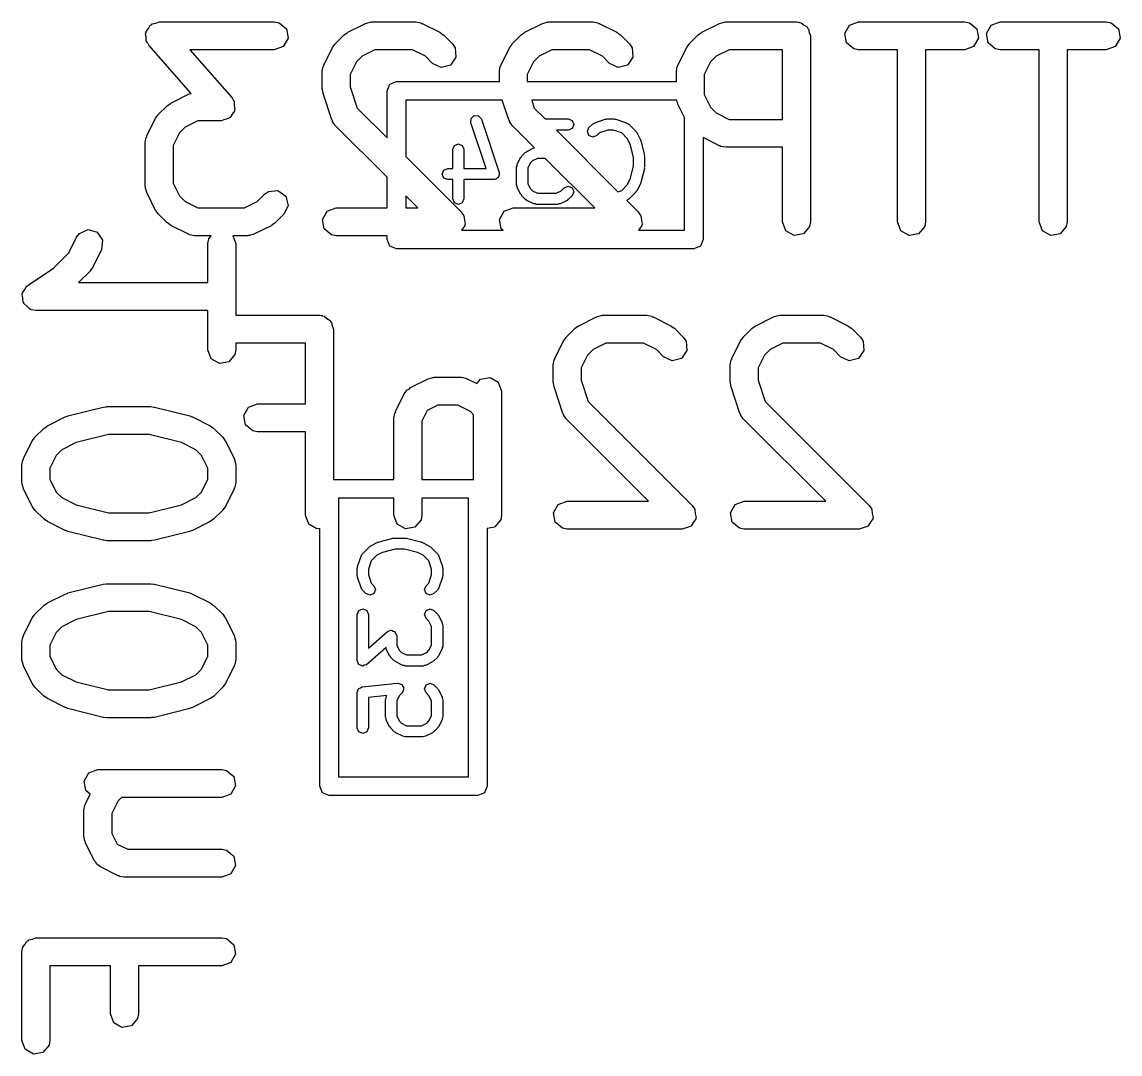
# Model space of a CAD drawing. Extents: x 0.04 to 2.09, y 0.3 to 3.78.
# Drawn here: x 0.0628 to 0.2954, y 1.5009 to 1.7194 of the extents above; entities that cross this region are included whole.
import ezdxf

# ---------------------------------------------------------------- set-up
doc = ezdxf.new("R2010")
doc.units = 0
doc.header["$MEASUREMENT"] = 0
doc.layers.add('BLACK', color=7, linetype='CONTINUOUS')

msp = doc.modelspace()

# ---------------------------------------------------------------- linework, layer by layer
at = {"layer": 'BLACK', "linetype": 'CONTINUOUS'}
for p, q in [((0.090213, 1.71878), (0.090361, 1.71897)), ((0.090361, 1.71897), (0.091142, 1.71912)), ((0.091142, 1.71912), (0.09189, 1.71939)), ((0.09189, 1.71939), (0.116262, 1.71939)), ((0.116262, 1.71939), (0.117272, 1.71922)), ((0.117272, 1.71922), (0.118819, 1.71792)), ((0.131814, 1.71721), (0.135564, 1.71908)), ((0.135564, 1.71908), (0.136547, 1.71938)), ((0.136547, 1.71938), (0.136718, 1.71933)), ((0.136718, 1.71933), (0.136884, 1.71939)), ((0.136884, 1.71939), (0.146258, 1.71939)), ((0.146258, 1.71939), (0.147268, 1.71922)), ((0.147268, 1.71922), (0.147403, 1.7191)), ((0.147403, 1.7191), (0.147579, 1.71908)), ((0.147579, 1.71908), (0.151328, 1.71721)), ((0.169309, 1.71721), (0.173059, 1.71908)), ((0.173059, 1.71908), (0.174042, 1.71938)), ((0.174042, 1.71938), (0.174214, 1.71933)), ((0.174214, 1.71933), (0.174379, 1.71939)), ((0.174379, 1.71939), (0.183753, 1.71939)), ((0.183753, 1.71939), (0.184763, 1.71922)), ((0.184763, 1.71922), (0.184898, 1.7191)), ((0.184898, 1.7191), (0.185074, 1.71908)), ((0.185074, 1.71908), (0.188823, 1.71721)), ((0.206805, 1.71721), (0.210554, 1.71908)), ((0.210554, 1.71908), (0.211537, 1.71938)), ((0.211537, 1.71938), (0.211709, 1.71933)), ((0.211709, 1.71933), (0.211875, 1.71939)), ((0.211875, 1.71939), (0.226873, 1.71939)), ((0.226873, 1.71939), (0.227256, 1.71933)), ((0.227256, 1.71933), (0.227386, 1.71935)), ((0.227386, 1.71935), (0.227499, 1.71928)), ((0.227499, 1.71928), (0.227883, 1.71922)), ((0.227883, 1.71922), (0.22847, 1.71872)), ((0.238098, 1.7187), (0.239996, 1.71939)), ((0.239996, 1.71939), (0.262493, 1.71939)), ((0.262493, 1.71939), (0.263503, 1.71922)), ((0.263503, 1.71922), (0.265051, 1.71792)), ((0.268094, 1.7187), (0.269992, 1.71939)), ((0.269992, 1.71939), (0.29249, 1.71939)), ((0.29249, 1.71939), (0.2935, 1.71922)), ((0.2935, 1.71922), (0.295047, 1.71792)), ((0.088982, 1.71695), (0.0891, 1.71716)), ((0.08912, 1.71617), (0.088982, 1.71695)), ((0.089095, 1.71739), (0.089594, 1.71801)), ((0.0891, 1.71716), (0.089095, 1.71739)), ((0.089594, 1.71801), (0.089992, 1.7187)), ((0.089992, 1.7187), (0.090213, 1.71878)), ((0.118819, 1.71792), (0.11917, 1.71593)), ((0.129172, 1.71478), (0.131047, 1.71665)), ((0.131047, 1.71665), (0.13177, 1.71716)), ((0.13177, 1.71716), (0.131814, 1.71721)), ((0.151328, 1.71721), (0.152037, 1.71668)), ((0.152037, 1.71668), (0.152095, 1.71665)), ((0.152095, 1.71665), (0.15397, 1.71478)), ((0.166667, 1.71478), (0.168542, 1.71665)), ((0.168542, 1.71665), (0.169265, 1.71716)), ((0.169265, 1.71716), (0.169309, 1.71721)), ((0.188823, 1.71721), (0.189532, 1.71668)), ((0.189532, 1.71668), (0.189591, 1.71665)), ((0.189591, 1.71665), (0.191465, 1.71478)), ((0.204163, 1.71478), (0.206037, 1.71665)), ((0.206037, 1.71665), (0.20676, 1.71716)), ((0.20676, 1.71716), (0.206805, 1.71721)), ((0.22847, 1.71872), (0.229135, 1.71834)), ((0.229135, 1.71834), (0.229226, 1.71809)), ((0.229226, 1.71809), (0.22943, 1.71792)), ((0.22943, 1.71792), (0.229563, 1.71716)), ((0.229563, 1.71716), (0.229826, 1.71644)), ((0.237088, 1.71695), (0.238098, 1.7187)), ((0.237439, 1.71497), (0.237088, 1.71695)), ((0.265051, 1.71792), (0.265401, 1.71593)), ((0.267085, 1.71695), (0.268094, 1.7187)), ((0.267435, 1.71497), (0.267085, 1.71695)), ((0.295047, 1.71792), (0.295398, 1.71593)), ((0.089137, 1.71537), (0.08912, 1.71617)), ((0.089311, 1.71509), (0.089137, 1.71537)), ((0.089333, 1.71497), (0.089311, 1.71509)), ((0.089438, 1.71488), (0.089333, 1.71497)), ((0.089668, 1.7145), (0.089438, 1.71488)), ((0.098632, 1.70425), (0.089668, 1.7145)), ((0.11816, 1.71418), (0.116262, 1.71349)), ((0.11917, 1.71593), (0.11816, 1.71418)), ((0.128619, 1.71401), (0.129145, 1.71472)), ((0.129145, 1.71472), (0.129172, 1.71478)), ((0.15397, 1.71478), (0.154558, 1.71394)), ((0.166114, 1.71401), (0.16664, 1.71472)), ((0.16664, 1.71472), (0.166667, 1.71478)), ((0.191465, 1.71478), (0.192054, 1.71394)), ((0.203609, 1.71401), (0.204135, 1.71472)), ((0.204135, 1.71472), (0.204163, 1.71478)), ((0.229826, 1.71644), (0.229826, 1.67707)), ((0.238986, 1.71367), (0.237439, 1.71497)), ((0.264391, 1.71418), (0.262493, 1.71349)), ((0.265401, 1.71593), (0.264391, 1.71418)), ((0.268983, 1.71367), (0.267435, 1.71497)), ((0.294388, 1.71418), (0.29249, 1.71349)), ((0.295398, 1.71593), (0.294388, 1.71418)), ((0.116262, 1.71349), (0.098397, 1.71349)), ((0.098397, 1.71349), (0.107235, 1.70339)), ((0.126744, 1.71026), (0.128619, 1.71401)), ((0.134884, 1.71214), (0.133687, 1.71094)), ((0.137581, 1.71349), (0.134884, 1.71214)), ((0.145561, 1.71349), (0.137581, 1.71349)), ((0.148258, 1.71214), (0.145561, 1.71349)), ((0.149794, 1.7106), (0.148258, 1.71214)), ((0.154734, 1.71193), (0.153576, 1.71027)), ((0.154558, 1.71394), (0.154734, 1.71193)), ((0.164239, 1.71026), (0.166114, 1.71401)), ((0.172379, 1.71214), (0.171182, 1.71094)), ((0.175077, 1.71349), (0.172379, 1.71214)), ((0.183056, 1.71349), (0.175077, 1.71349)), ((0.185754, 1.71214), (0.183056, 1.71349)), ((0.18729, 1.7106), (0.185754, 1.71214)), ((0.19223, 1.71193), (0.191071, 1.71027)), ((0.192054, 1.71394), (0.19223, 1.71193)), ((0.201735, 1.71026), (0.203609, 1.71401)), ((0.209874, 1.71214), (0.208677, 1.71094)), ((0.212572, 1.71349), (0.209874, 1.71214)), ((0.22392, 1.71349), (0.212572, 1.71349)), ((0.22392, 1.69877), (0.22392, 1.71349)), ((0.239996, 1.71349), (0.238986, 1.71367)), ((0.248292, 1.71349), (0.239996, 1.71349)), ((0.248292, 1.67707), (0.248292, 1.71349)), ((0.262493, 1.71349), (0.254198, 1.71349)), ((0.254198, 1.71349), (0.254198, 1.67707)), ((0.269992, 1.71349), (0.268983, 1.71367)), ((0.278288, 1.71349), (0.269992, 1.71349)), ((0.278288, 1.67707), (0.278288, 1.71349)), ((0.29249, 1.71349), (0.284194, 1.71349)), ((0.284194, 1.71349), (0.284194, 1.67707)), ((0.126432, 1.70894), (0.12661, 1.70995)), ((0.12661, 1.70995), (0.126724, 1.71009)), ((0.126724, 1.71009), (0.126744, 1.71026)), ((0.133687, 1.71094), (0.132338, 1.70825)), ((0.151625, 1.70975), (0.149794, 1.7106)), ((0.153576, 1.71027), (0.151625, 1.70975)), ((0.163928, 1.70894), (0.164106, 1.70995)), ((0.164106, 1.70995), (0.164219, 1.71009)), ((0.164219, 1.71009), (0.164239, 1.71026)), ((0.171182, 1.71094), (0.169833, 1.70825)), ((0.18912, 1.70975), (0.18729, 1.7106)), ((0.191071, 1.71027), (0.18912, 1.70975)), ((0.201423, 1.70894), (0.201601, 1.70995)), ((0.201601, 1.70995), (0.201714, 1.71009)), ((0.201714, 1.71009), (0.201735, 1.71026)), ((0.208677, 1.71094), (0.207328, 1.70825)), ((0.126432, 1.70519), (0.126432, 1.70894)), ((0.132338, 1.70825), (0.132338, 1.70567)), ((0.163928, 1.70677), (0.163928, 1.70894)), ((0.169833, 1.70825), (0.169833, 1.70677)), ((0.201423, 1.70677), (0.201423, 1.70894)), ((0.207328, 1.70825), (0.207328, 1.70402)), ((0.126454, 1.70513), (0.126432, 1.70519)), ((0.126584, 1.70426), (0.126454, 1.70513)), ((0.132338, 1.70567), (0.133841, 1.70116)), ((0.140157, 1.7048), (0.140734, 1.7062)), ((0.140734, 1.7062), (0.142126, 1.70677)), ((0.142126, 1.70677), (0.163928, 1.70677)), ((0.169833, 1.70677), (0.201423, 1.70677)), ((0.094319, 1.70221), (0.098068, 1.70408)), ((0.098068, 1.70408), (0.098632, 1.70425)), ((0.107235, 1.70339), (0.107465, 1.70301)), ((0.107465, 1.70301), (0.10757, 1.70292)), ((0.10757, 1.70292), (0.107592, 1.7028)), ((0.107592, 1.7028), (0.107766, 1.70251)), ((0.128459, 1.69864), (0.126584, 1.70426)), ((0.140157, 1.69485), (0.140157, 1.7048)), ((0.144094, 1.70283), (0.144094, 1.69091)), ((0.164554, 1.70283), (0.144094, 1.70283)), ((0.165954, 1.69864), (0.164554, 1.70283)), ((0.170779, 1.70283), (0.171336, 1.70116)), ((0.201486, 1.70283), (0.170779, 1.70283)), ((0.201735, 1.702), (0.201486, 1.70283)), ((0.207328, 1.70402), (0.208677, 1.70132)), ((0.091677, 1.69978), (0.093551, 1.70166)), ((0.093551, 1.70166), (0.094274, 1.70216)), ((0.094274, 1.70216), (0.094319, 1.70221)), ((0.107808, 1.70049), (0.107309, 1.69987)), ((0.107766, 1.70251), (0.107783, 1.70171)), ((0.107783, 1.70171), (0.107921, 1.70093)), ((0.107921, 1.70093), (0.107803, 1.70073)), ((0.107803, 1.70073), (0.107808, 1.70049)), ((0.133841, 1.70116), (0.140157, 1.69485)), ((0.171336, 1.70116), (0.17364, 1.69886)), ((0.20315, 1.69917), (0.201735, 1.702)), ((0.208677, 1.70132), (0.209874, 1.70012)), ((0.089249, 1.69527), (0.091123, 1.69901)), ((0.091123, 1.69901), (0.091649, 1.69972)), ((0.091649, 1.69972), (0.091677, 1.69978)), ((0.100086, 1.69849), (0.097388, 1.69714)), ((0.105013, 1.69849), (0.100086, 1.69849)), ((0.105761, 1.69876), (0.105013, 1.69849)), ((0.106542, 1.69892), (0.105761, 1.69876)), ((0.10669, 1.6991), (0.106542, 1.69892)), ((0.106911, 1.69918), (0.10669, 1.6991)), ((0.107309, 1.69987), (0.106911, 1.69918)), ((0.128568, 1.6985), (0.128459, 1.69864)), ((0.128584, 1.69832), (0.128568, 1.6985)), ((0.129172, 1.69748), (0.128584, 1.69832)), ((0.157878, 1.69806), (0.157942, 1.69896)), ((0.16111, 1.68836), (0.157878, 1.69806)), ((0.157942, 1.69896), (0.158625, 1.69955)), ((0.158625, 1.69955), (0.159527, 1.69949)), ((0.159527, 1.69949), (0.160119, 1.6988)), ((0.160119, 1.6988), (0.163869, 1.68755)), ((0.166064, 1.6985), (0.165954, 1.69864)), ((0.166079, 1.69832), (0.166064, 1.6985)), ((0.166667, 1.69748), (0.166079, 1.69832)), ((0.17364, 1.69886), (0.178496, 1.69886)), ((0.178496, 1.69886), (0.179332, 1.69851)), ((0.179332, 1.69851), (0.179678, 1.69768)), ((0.183915, 1.69787), (0.184122, 1.69805)), ((0.184122, 1.69805), (0.186372, 1.6988)), ((0.186372, 1.6988), (0.186566, 1.69879)), ((0.186566, 1.69879), (0.186745, 1.69886)), ((0.186745, 1.69886), (0.188245, 1.69886)), ((0.188245, 1.69886), (0.188425, 1.69879)), ((0.188425, 1.69879), (0.188619, 1.6988)), ((0.188619, 1.6988), (0.190868, 1.69805)), ((0.190868, 1.69805), (0.191076, 1.69787)), ((0.20315, 1.67528), (0.20315, 1.69917)), ((0.209874, 1.70012), (0.212572, 1.69877)), ((0.212572, 1.69877), (0.22392, 1.69877)), ((0.096191, 1.69594), (0.094842, 1.69325)), ((0.097388, 1.69714), (0.096191, 1.69594)), ((0.140157, 1.6865), (0.129172, 1.69748)), ((0.171399, 1.69275), (0.166667, 1.69748)), ((0.178496, 1.6965), (0.176002, 1.6965)), ((0.176002, 1.6965), (0.189054, 1.68345)), ((0.179332, 1.69684), (0.178496, 1.6965)), ((0.179678, 1.69768), (0.179332, 1.69684)), ((0.182565, 1.69618), (0.182911, 1.69701)), ((0.182911, 1.69534), (0.182565, 1.69618)), ((0.182911, 1.69701), (0.183661, 1.69776)), ((0.183661, 1.69776), (0.183915, 1.69787)), ((0.185134, 1.6959), (0.184581, 1.69534)), ((0.186937, 1.6965), (0.185134, 1.6959)), ((0.188054, 1.6965), (0.186937, 1.6965)), ((0.189857, 1.6959), (0.188054, 1.6965)), ((0.191024, 1.69473), (0.189857, 1.6959)), ((0.191076, 1.69787), (0.19133, 1.69776)), ((0.19133, 1.69776), (0.19283, 1.69626)), ((0.19283, 1.69626), (0.192904, 1.69608)), ((0.192904, 1.69608), (0.193051, 1.69596)), ((0.193051, 1.69596), (0.193801, 1.69446)), ((0.088937, 1.69394), (0.089115, 1.69495)), ((0.088937, 1.68457), (0.088937, 1.69394)), ((0.089115, 1.69495), (0.089229, 1.69509)), ((0.089229, 1.69509), (0.089249, 1.69527)), ((0.094842, 1.69325), (0.094842, 1.68527)), ((0.154068, 1.69243), (0.154414, 1.69326)), ((0.154414, 1.69326), (0.155249, 1.69361)), ((0.155249, 1.69361), (0.156084, 1.69326)), ((0.156084, 1.69326), (0.15643, 1.69243)), ((0.183746, 1.695), (0.182911, 1.69534)), ((0.184581, 1.69534), (0.183746, 1.695)), ((0.19163, 1.69352), (0.191024, 1.69473)), ((0.192313, 1.69078), (0.19163, 1.69352)), ((0.193801, 1.69446), (0.193811, 1.69432)), ((0.193811, 1.69432), (0.19389, 1.69422)), ((0.19389, 1.69422), (0.19464, 1.69122)), ((0.210554, 1.69318), (0.207087, 1.69491)), ((0.207087, 1.69491), (0.207087, 1.67331)), ((0.154068, 1.68836), (0.154068, 1.69243)), ((0.15643, 1.69243), (0.15643, 1.68836)), ((0.168588, 1.69084), (0.168662, 1.69102)), ((0.168662, 1.69102), (0.169412, 1.69177)), ((0.169412, 1.69177), (0.169592, 1.69184)), ((0.169592, 1.69184), (0.169719, 1.69199)), ((0.169719, 1.69199), (0.171219, 1.69274)), ((0.171219, 1.69274), (0.171399, 1.69275)), ((0.19464, 1.69122), (0.194618, 1.69107)), ((0.194618, 1.69107), (0.194676, 1.69093)), ((0.194676, 1.69093), (0.194676, 1.68868)), ((0.21073, 1.69316), (0.210554, 1.69318)), ((0.210865, 1.69304), (0.21073, 1.69316)), ((0.211875, 1.69287), (0.210865, 1.69304)), ((0.22392, 1.69287), (0.211875, 1.69287)), ((0.22392, 1.67707), (0.22392, 1.69287)), ((0.144094, 1.69091), (0.155845, 1.67916)), ((0.167567, 1.68868), (0.167672, 1.68893)), ((0.167567, 1.68493), (0.167567, 1.68868)), ((0.167672, 1.68893), (0.167691, 1.68921)), ((0.167691, 1.68921), (0.168441, 1.69071)), ((0.168441, 1.69071), (0.168588, 1.69084)), ((0.170468, 1.68948), (0.169929, 1.6884)), ((0.170947, 1.68996), (0.170468, 1.68948)), ((0.172026, 1.6905), (0.170947, 1.68996)), ((0.173649, 1.6905), (0.172026, 1.6905)), ((0.184124, 1.68002), (0.173649, 1.6905)), ((0.19163, 1.68609), (0.192313, 1.68883)), ((0.192313, 1.68883), (0.192313, 1.69078)), ((0.194676, 1.68868), (0.194618, 1.68854)), ((0.140157, 1.68002), (0.140157, 1.6865)), ((0.151819, 1.68718), (0.152164, 1.68802)), ((0.152164, 1.68635), (0.151819, 1.68718)), ((0.152164, 1.68802), (0.153, 1.68836)), ((0.153, 1.686), (0.152164, 1.68635)), ((0.153, 1.68836), (0.154068, 1.68836)), ((0.15643, 1.68836), (0.16111, 1.68836)), ((0.163584, 1.68635), (0.16333, 1.68624)), ((0.163658, 1.68652), (0.163584, 1.68635)), ((0.163805, 1.68665), (0.163658, 1.68652)), ((0.163824, 1.68693), (0.163805, 1.68665)), ((0.163929, 1.68718), (0.163824, 1.68693)), ((0.163869, 1.68755), (0.163855, 1.68736)), ((0.163855, 1.68736), (0.163929, 1.68718)), ((0.169929, 1.6884), (0.169929, 1.68521)), ((0.19464, 1.68839), (0.19389, 1.68539)), ((0.194618, 1.68854), (0.19464, 1.68839)), ((0.088997, 1.6844), (0.088937, 1.68457)), ((0.088956, 1.68423), (0.088997, 1.6844)), ((0.089249, 1.68325), (0.088956, 1.68423)), ((0.094842, 1.68527), (0.096191, 1.68257)), ((0.154068, 1.686), (0.153, 1.686)), ((0.154068, 1.68193), (0.154068, 1.686)), ((0.162748, 1.686), (0.15643, 1.686)), ((0.15643, 1.686), (0.15643, 1.68193)), ((0.162928, 1.68607), (0.162748, 1.686)), ((0.163122, 1.68606), (0.162928, 1.68607)), ((0.16333, 1.68624), (0.163122, 1.68606)), ((0.167672, 1.68468), (0.167567, 1.68493)), ((0.167691, 1.6844), (0.167672, 1.68468)), ((0.168441, 1.6829), (0.167691, 1.6844)), ((0.169929, 1.68521), (0.170468, 1.68413)), ((0.170468, 1.68413), (0.170947, 1.68365)), ((0.177047, 1.68365), (0.177661, 1.68427)), ((0.177661, 1.68427), (0.178496, 1.68461)), ((0.178496, 1.68461), (0.179332, 1.68427)), ((0.179332, 1.68427), (0.179678, 1.68343)), ((0.189857, 1.68371), (0.191024, 1.68488)), ((0.191024, 1.68488), (0.19163, 1.68609)), ((0.193801, 1.68515), (0.193051, 1.68365)), ((0.193811, 1.68529), (0.193801, 1.68515)), ((0.19389, 1.68539), (0.193811, 1.68529)), ((0.091123, 1.6795), (0.089249, 1.68325)), ((0.096191, 1.68257), (0.097388, 1.68137)), ((0.112638, 1.68137), (0.114174, 1.68291)), ((0.114174, 1.68291), (0.115014, 1.6835)), ((0.115014, 1.6835), (0.117026, 1.68367)), ((0.117026, 1.68367), (0.11868, 1.68251)), ((0.11868, 1.68251), (0.119203, 1.68056)), ((0.146628, 1.68002), (0.144094, 1.68256)), ((0.144094, 1.68256), (0.144094, 1.68002)), ((0.154414, 1.6811), (0.154068, 1.68193)), ((0.15643, 1.68193), (0.156084, 1.6811)), ((0.168588, 1.68278), (0.168441, 1.6829)), ((0.168662, 1.6826), (0.168588, 1.68278)), ((0.169412, 1.68185), (0.168662, 1.6826)), ((0.169592, 1.68177), (0.169412, 1.68185)), ((0.169719, 1.68162), (0.169592, 1.68177)), ((0.171219, 1.68087), (0.169719, 1.68162)), ((0.170947, 1.68365), (0.172026, 1.68311)), ((0.172026, 1.68311), (0.175968, 1.68311)), ((0.175968, 1.68311), (0.177047, 1.68365)), ((0.178275, 1.68162), (0.176775, 1.68087)), ((0.178402, 1.68177), (0.178275, 1.68162)), ((0.178582, 1.68185), (0.178402, 1.68177)), ((0.179332, 1.6826), (0.178582, 1.68185)), ((0.179678, 1.68343), (0.179332, 1.6826)), ((0.189054, 1.68345), (0.189857, 1.68371)), ((0.191076, 1.68174), (0.190906, 1.68159)), ((0.19133, 1.68185), (0.191076, 1.68174)), ((0.19283, 1.68335), (0.19133, 1.68185)), ((0.192904, 1.68353), (0.19283, 1.68335)), ((0.193051, 1.68365), (0.192904, 1.68353)), ((0.09117, 1.67946), (0.091123, 1.6795)), ((0.091677, 1.67873), (0.09117, 1.67946)), ((0.097388, 1.68137), (0.100086, 1.68002)), ((0.100086, 1.68002), (0.10994, 1.68002)), ((0.10994, 1.68002), (0.112638, 1.68137)), ((0.119203, 1.68056), (0.11835, 1.67873)), ((0.126477, 1.67758), (0.127487, 1.67933)), ((0.127487, 1.67933), (0.129385, 1.68002)), ((0.129385, 1.68002), (0.140157, 1.68002)), ((0.144094, 1.68002), (0.146628, 1.68002)), ((0.155249, 1.68075), (0.154414, 1.6811)), ((0.156084, 1.6811), (0.155249, 1.68075)), ((0.163972, 1.67758), (0.164982, 1.67933)), ((0.164982, 1.67933), (0.16688, 1.68002)), ((0.16688, 1.68002), (0.184124, 1.68002)), ((0.171493, 1.68086), (0.171219, 1.68087)), ((0.171747, 1.68075), (0.171493, 1.68086)), ((0.176247, 1.68075), (0.171747, 1.68075)), ((0.176501, 1.68086), (0.176247, 1.68075)), ((0.176775, 1.68087), (0.176501, 1.68086)), ((0.190906, 1.68159), (0.19334, 1.67916)), ((0.093551, 1.67686), (0.091677, 1.67873)), ((0.11835, 1.67873), (0.116475, 1.67686)), ((0.126828, 1.6756), (0.126477, 1.67758)), ((0.155845, 1.67916), (0.156215, 1.67863)), ((0.156215, 1.67863), (0.156314, 1.67855)), ((0.156314, 1.67855), (0.156328, 1.67847)), ((0.156328, 1.67847), (0.156433, 1.67832)), ((0.156433, 1.67832), (0.156511, 1.67743)), ((0.156511, 1.67743), (0.156665, 1.67656)), ((0.164323, 1.6756), (0.163972, 1.67758)), ((0.19334, 1.67916), (0.19371, 1.67863)), ((0.19371, 1.67863), (0.193809, 1.67855)), ((0.193809, 1.67855), (0.193823, 1.67847)), ((0.193823, 1.67847), (0.193928, 1.67832)), ((0.193928, 1.67832), (0.194006, 1.67743)), ((0.194006, 1.67743), (0.19416, 1.67656)), ((0.224611, 1.67517), (0.22392, 1.67707)), ((0.229826, 1.67707), (0.229648, 1.67606)), ((0.248983, 1.67517), (0.248292, 1.67707)), ((0.254198, 1.67707), (0.25402, 1.67606)), ((0.278979, 1.67517), (0.278288, 1.67707)), ((0.284194, 1.67707), (0.284016, 1.67606)), ((0.074982, 1.67463), (0.076835, 1.67543)), ((0.076835, 1.67543), (0.078771, 1.67485)), ((0.078771, 1.67485), (0.079883, 1.67317)), ((0.09361, 1.67683), (0.093551, 1.67686)), ((0.094319, 1.67631), (0.09361, 1.67683)), ((0.098068, 1.67443), (0.094319, 1.67631)), ((0.115707, 1.67631), (0.111958, 1.67443)), ((0.115752, 1.67635), (0.115707, 1.67631)), ((0.116475, 1.67686), (0.115752, 1.67635)), ((0.128375, 1.6743), (0.126828, 1.6756)), ((0.156099, 1.67558), (0.155924, 1.67528)), ((0.155924, 1.67528), (0.164704, 1.67528)), ((0.156609, 1.67631), (0.156099, 1.67558)), ((0.156665, 1.67656), (0.156597, 1.67644)), ((0.156597, 1.67644), (0.156609, 1.67631)), ((0.164704, 1.67528), (0.164323, 1.6756)), ((0.193595, 1.67558), (0.193419, 1.67528)), ((0.193419, 1.67528), (0.20315, 1.67528)), ((0.194104, 1.67631), (0.193595, 1.67558)), ((0.19416, 1.67656), (0.194093, 1.67644)), ((0.194093, 1.67644), (0.194104, 1.67631)), ((0.22636, 1.67416), (0.224611, 1.67517)), ((0.229648, 1.67606), (0.228349, 1.67451)), ((0.250732, 1.67416), (0.248983, 1.67517)), ((0.25402, 1.67606), (0.252721, 1.67451)), ((0.280728, 1.67416), (0.278979, 1.67517)), ((0.284016, 1.67606), (0.282717, 1.67451)), ((0.07271, 1.67048), (0.074371, 1.6738)), ((0.074371, 1.6738), (0.074982, 1.67463)), ((0.079883, 1.67317), (0.079653, 1.67116)), ((0.098244, 1.67441), (0.098068, 1.67443)), ((0.098379, 1.6743), (0.098244, 1.67441)), ((0.099389, 1.67412), (0.098379, 1.6743)), ((0.102884, 1.67412), (0.099389, 1.67412)), ((0.10218, 1.67248), (0.102358, 1.67349)), ((0.10218, 1.66419), (0.10218, 1.67248)), ((0.102358, 1.67349), (0.102884, 1.67412)), ((0.110637, 1.67412), (0.10749, 1.67412)), ((0.10749, 1.67412), (0.108086, 1.67248)), ((0.108086, 1.67248), (0.108086, 1.65727)), ((0.110803, 1.67418), (0.110637, 1.67412)), ((0.110975, 1.67414), (0.110803, 1.67418)), ((0.111958, 1.67443), (0.110975, 1.67414)), ((0.129385, 1.67412), (0.128375, 1.6743)), ((0.140157, 1.67412), (0.129385, 1.67412)), ((0.140157, 1.67331), (0.140157, 1.67412)), ((0.140734, 1.67192), (0.140157, 1.67331)), ((0.207087, 1.67331), (0.20651, 1.67192)), ((0.228349, 1.67451), (0.22636, 1.67416)), ((0.252721, 1.67451), (0.250732, 1.67416)), ((0.282717, 1.67451), (0.280728, 1.67416)), ((0.069506, 1.66728), (0.07271, 1.67048)), ((0.079653, 1.67116), (0.077778, 1.66741)), ((0.142126, 1.67134), (0.140734, 1.67192)), ((0.205118, 1.67134), (0.142126, 1.67134)), ((0.20651, 1.67192), (0.205118, 1.67134)), ((0.064125, 1.66369), (0.069506, 1.66728)), ((0.077225, 1.66664), (0.074766, 1.66419)), ((0.077252, 1.6667), (0.077225, 1.66664)), ((0.077778, 1.66741), (0.077252, 1.6667)), ((0.063436, 1.66275), (0.063865, 1.6635)), ((0.063865, 1.6635), (0.064025, 1.66355)), ((0.064025, 1.66355), (0.064125, 1.66369)), ((0.074766, 1.66419), (0.10218, 1.66419)), ((0.062855, 1.66175), (0.06294, 1.66189)), ((0.063004, 1.6609), (0.062855, 1.66175)), ((0.062929, 1.66206), (0.063436, 1.66275)), ((0.06294, 1.66189), (0.062929, 1.66206)), ((0.063059, 1.66005), (0.063004, 1.6609)), ((0.063176, 1.65992), (0.063059, 1.66005)), ((0.063206, 1.65976), (0.063176, 1.65992)), ((0.063862, 1.65921), (0.063206, 1.65976)), ((0.064454, 1.65859), (0.063862, 1.65921)), ((0.064623, 1.65857), (0.064454, 1.65859)), ((0.064753, 1.65846), (0.064623, 1.65857)), ((0.065763, 1.65828), (0.064753, 1.65846)), ((0.10218, 1.65828), (0.065763, 1.65828)), ((0.10218, 1.64999), (0.10218, 1.65828)), ((0.108086, 1.65727), (0.125816, 1.65727)), ((0.125816, 1.65727), (0.126199, 1.6572)), ((0.126199, 1.6572), (0.126328, 1.65722)), ((0.126328, 1.65722), (0.126442, 1.65716)), ((0.126442, 1.65716), (0.126825, 1.65709)), ((0.126825, 1.65709), (0.127413, 1.6566)), ((0.127413, 1.6566), (0.128077, 1.65621)), ((0.128077, 1.65621), (0.128169, 1.65596)), ((0.180738, 1.65508), (0.184487, 1.65696)), ((0.184487, 1.65696), (0.18547, 1.65725)), ((0.18547, 1.65725), (0.185642, 1.65721)), ((0.185642, 1.65721), (0.185808, 1.65727)), ((0.185808, 1.65727), (0.195182, 1.65727)), ((0.195182, 1.65727), (0.196192, 1.65709)), ((0.196192, 1.65709), (0.196327, 1.65698)), ((0.196327, 1.65698), (0.196502, 1.65696)), ((0.196502, 1.65696), (0.200252, 1.65508)), ((0.218233, 1.65508), (0.221983, 1.65696)), ((0.221983, 1.65696), (0.222966, 1.65725)), ((0.222966, 1.65725), (0.223137, 1.65721)), ((0.223137, 1.65721), (0.223303, 1.65727)), ((0.223303, 1.65727), (0.232677, 1.65727)), ((0.232677, 1.65727), (0.233687, 1.65709)), ((0.233687, 1.65709), (0.233822, 1.65698)), ((0.233822, 1.65698), (0.233998, 1.65696)), ((0.233998, 1.65696), (0.237747, 1.65508)), ((0.128169, 1.65596), (0.128373, 1.65579)), ((0.128373, 1.65579), (0.128506, 1.65504)), ((0.128506, 1.65504), (0.128768, 1.65432)), ((0.128768, 1.65432), (0.128768, 1.62252)), ((0.178096, 1.65265), (0.179971, 1.65453)), ((0.179971, 1.65453), (0.180694, 1.65504)), ((0.180694, 1.65504), (0.180738, 1.65508)), ((0.200252, 1.65508), (0.200961, 1.65456)), ((0.200961, 1.65456), (0.201019, 1.65453)), ((0.201019, 1.65453), (0.202894, 1.65265)), ((0.215591, 1.65265), (0.217466, 1.65453)), ((0.217466, 1.65453), (0.218189, 1.65504)), ((0.218189, 1.65504), (0.218233, 1.65508)), ((0.237747, 1.65508), (0.238456, 1.65456)), ((0.238456, 1.65456), (0.238515, 1.65453)), ((0.238515, 1.65453), (0.240389, 1.65265)), ((0.175668, 1.64814), (0.177543, 1.65189)), ((0.177543, 1.65189), (0.178069, 1.6526)), ((0.178069, 1.6526), (0.178096, 1.65265)), ((0.202894, 1.65265), (0.203482, 1.65181)), ((0.203482, 1.65181), (0.203658, 1.6498)), ((0.213163, 1.64814), (0.215038, 1.65189)), ((0.215038, 1.65189), (0.215564, 1.6526)), ((0.215564, 1.6526), (0.215591, 1.65265)), ((0.240389, 1.65265), (0.240978, 1.65181)), ((0.240978, 1.65181), (0.241154, 1.6498)), ((0.102871, 1.64809), (0.10218, 1.64999)), ((0.108086, 1.64999), (0.107908, 1.64898)), ((0.122863, 1.65136), (0.108086, 1.65136)), ((0.108086, 1.65136), (0.108086, 1.64999)), ((0.122863, 1.63852), (0.122863, 1.65136)), ((0.183808, 1.65001), (0.18261, 1.64882)), ((0.186505, 1.65136), (0.183808, 1.65001)), ((0.194485, 1.65136), (0.186505, 1.65136)), ((0.197182, 1.65001), (0.194485, 1.65136)), ((0.198718, 1.64848), (0.197182, 1.65001)), ((0.203658, 1.6498), (0.2025, 1.64815)), ((0.221303, 1.65001), (0.220106, 1.64882)), ((0.224, 1.65136), (0.221303, 1.65001)), ((0.23198, 1.65136), (0.224, 1.65136)), ((0.234678, 1.65001), (0.23198, 1.65136)), ((0.236214, 1.64848), (0.234678, 1.65001)), ((0.241154, 1.6498), (0.239995, 1.64815)), ((0.10462, 1.64708), (0.102871, 1.64809)), ((0.106609, 1.64743), (0.10462, 1.64708)), ((0.107908, 1.64898), (0.106609, 1.64743)), ((0.175356, 1.64682), (0.175534, 1.64783)), ((0.175356, 1.64307), (0.175356, 1.64682)), ((0.175534, 1.64783), (0.175648, 1.64796)), ((0.175648, 1.64796), (0.175668, 1.64814)), ((0.18261, 1.64882), (0.181262, 1.64612)), ((0.200549, 1.64762), (0.198718, 1.64848)), ((0.2025, 1.64815), (0.200549, 1.64762)), ((0.212851, 1.64682), (0.21303, 1.64783)), ((0.212851, 1.64307), (0.212851, 1.64682)), ((0.21303, 1.64783), (0.213143, 1.64796)), ((0.213143, 1.64796), (0.213163, 1.64814)), ((0.220106, 1.64882), (0.218757, 1.64612)), ((0.238044, 1.64762), (0.236214, 1.64848)), ((0.239995, 1.64815), (0.238044, 1.64762)), ((0.181262, 1.64612), (0.181262, 1.64355)), ((0.218757, 1.64612), (0.218757, 1.64355)), ((0.145117, 1.64196), (0.148867, 1.64383)), ((0.148867, 1.64383), (0.14985, 1.64413)), ((0.14985, 1.64413), (0.150022, 1.64408)), ((0.150022, 1.64408), (0.150187, 1.64415)), ((0.150187, 1.64415), (0.155812, 1.64415)), ((0.155812, 1.64415), (0.156822, 1.64397)), ((0.156822, 1.64397), (0.156957, 1.64385)), ((0.156957, 1.64385), (0.157132, 1.64383)), ((0.157132, 1.64383), (0.159174, 1.64281)), ((0.159174, 1.64281), (0.15996, 1.64375)), ((0.15996, 1.64375), (0.161949, 1.6441)), ((0.161949, 1.6441), (0.163698, 1.64309)), ((0.163698, 1.64309), (0.164389, 1.64119)), ((0.175378, 1.64301), (0.175356, 1.64307)), ((0.175508, 1.64213), (0.175378, 1.64301)), ((0.177382, 1.63651), (0.175508, 1.64213)), ((0.181262, 1.64355), (0.182764, 1.63904)), ((0.212874, 1.64301), (0.212851, 1.64307)), ((0.213003, 1.64213), (0.212874, 1.64301)), ((0.214878, 1.63651), (0.213003, 1.64213)), ((0.218757, 1.64355), (0.22026, 1.63904)), ((0.141922, 1.63689), (0.143797, 1.64064)), ((0.143797, 1.64064), (0.144408, 1.64146)), ((0.144408, 1.64146), (0.144813, 1.64164)), ((0.144813, 1.64164), (0.145117, 1.64196)), ((0.164389, 1.64119), (0.164389, 1.61495)), ((0.072546, 1.63598), (0.080045, 1.63785)), ((0.080045, 1.63785), (0.080633, 1.63789)), ((0.080633, 1.63789), (0.080761, 1.63794)), ((0.080761, 1.63794), (0.090135, 1.63794)), ((0.090135, 1.63794), (0.090715, 1.63784)), ((0.090715, 1.63784), (0.090851, 1.63785)), ((0.090851, 1.63785), (0.09835, 1.63598)), ((0.109784, 1.63608), (0.110794, 1.63783)), ((0.110794, 1.63783), (0.112692, 1.63852)), ((0.112692, 1.63852), (0.122863, 1.63852)), ((0.150884, 1.63824), (0.148639, 1.63712)), ((0.155115, 1.63824), (0.150884, 1.63824)), ((0.157812, 1.63689), (0.155115, 1.63824)), ((0.182764, 1.63904), (0.204769, 1.61703)), ((0.22026, 1.63904), (0.242264, 1.61703)), ((0.068192, 1.63388), (0.071942, 1.63575)), ((0.071942, 1.63575), (0.07243, 1.6359)), ((0.07243, 1.6359), (0.072546, 1.63598)), ((0.09835, 1.63598), (0.098816, 1.63577)), ((0.098816, 1.63577), (0.098955, 1.63575)), ((0.098955, 1.63575), (0.102704, 1.63388)), ((0.110135, 1.63409), (0.109784, 1.63608)), ((0.14161, 1.63557), (0.141788, 1.63658)), ((0.14161, 1.62252), (0.14161, 1.63557)), ((0.141788, 1.63658), (0.141902, 1.63671)), ((0.141902, 1.63671), (0.141922, 1.63689)), ((0.148639, 1.63712), (0.147516, 1.63487)), ((0.158483, 1.63622), (0.157812, 1.63689)), ((0.158483, 1.62252), (0.158483, 1.63622)), ((0.177492, 1.63637), (0.177382, 1.63651)), ((0.177508, 1.63619), (0.177492, 1.63637)), ((0.178096, 1.63535), (0.177508, 1.63619)), ((0.195552, 1.6179), (0.178096, 1.63535)), ((0.214988, 1.63637), (0.214878, 1.63651)), ((0.215003, 1.63619), (0.214988, 1.63637)), ((0.215591, 1.63535), (0.215003, 1.63619)), ((0.233048, 1.6179), (0.215591, 1.63535)), ((0.06555, 1.63145), (0.067425, 1.63333)), ((0.067425, 1.63333), (0.068148, 1.63383)), ((0.068148, 1.63383), (0.068192, 1.63388)), ((0.102704, 1.63388), (0.103413, 1.63335)), ((0.103413, 1.63335), (0.103471, 1.63333)), ((0.103471, 1.63333), (0.105346, 1.63145)), ((0.111682, 1.63279), (0.110135, 1.63409)), ((0.112692, 1.63262), (0.111682, 1.63279)), ((0.147516, 1.63487), (0.147516, 1.62252)), ((0.063122, 1.62693), (0.064997, 1.63068)), ((0.064997, 1.63068), (0.065523, 1.63139)), ((0.065523, 1.63139), (0.06555, 1.63145)), ((0.081125, 1.63203), (0.074293, 1.63033)), ((0.089771, 1.63203), (0.081125, 1.63203)), ((0.096603, 1.63033), (0.089771, 1.63203)), ((0.105346, 1.63145), (0.105853, 1.63073)), ((0.105853, 1.63073), (0.105899, 1.63068)), ((0.105899, 1.63068), (0.107774, 1.62693)), ((0.122863, 1.63262), (0.112692, 1.63262)), ((0.122863, 1.61495), (0.122863, 1.63262)), ((0.071262, 1.62881), (0.070065, 1.62761)), ((0.074293, 1.63033), (0.071262, 1.62881)), ((0.099634, 1.62881), (0.096603, 1.63033)), ((0.100832, 1.62761), (0.099634, 1.62881)), ((0.06281, 1.62561), (0.062988, 1.62662)), ((0.062988, 1.62662), (0.063102, 1.62676)), ((0.063102, 1.62676), (0.063122, 1.62693)), ((0.070065, 1.62761), (0.068716, 1.62492)), ((0.10218, 1.62492), (0.100832, 1.62761)), ((0.107774, 1.62693), (0.108066, 1.62595)), ((0.108066, 1.62595), (0.108025, 1.62578)), ((0.06281, 1.62186), (0.06281, 1.62561)), ((0.068716, 1.62492), (0.068716, 1.62256)), ((0.10218, 1.62256), (0.10218, 1.62492)), ((0.108025, 1.62578), (0.108086, 1.62561)), ((0.108086, 1.62561), (0.108086, 1.62186)), ((0.062871, 1.6217), (0.06281, 1.62186)), ((0.06283, 1.62153), (0.062871, 1.6217)), ((0.063122, 1.62054), (0.06283, 1.62153)), ((0.068716, 1.62256), (0.070065, 1.61986)), ((0.100832, 1.61986), (0.10218, 1.62256)), ((0.108086, 1.62186), (0.107908, 1.62085)), ((0.128768, 1.62252), (0.14161, 1.62252)), ((0.147516, 1.62252), (0.158483, 1.62252)), ((0.064997, 1.61679), (0.063122, 1.62054)), ((0.070065, 1.61986), (0.071262, 1.61867)), ((0.099634, 1.61867), (0.100832, 1.61986)), ((0.107774, 1.62054), (0.105899, 1.61679)), ((0.107794, 1.62072), (0.107774, 1.62054)), ((0.107908, 1.62085), (0.107794, 1.62072)), ((0.065044, 1.61675), (0.064997, 1.61679)), ((0.06555, 1.61603), (0.065044, 1.61675)), ((0.071262, 1.61867), (0.074293, 1.61715)), ((0.074293, 1.61715), (0.081125, 1.61544)), ((0.089771, 1.61544), (0.096603, 1.61715)), ((0.096603, 1.61715), (0.099634, 1.61867)), ((0.105899, 1.61679), (0.105373, 1.61608)), ((0.14161, 1.61858), (0.129843, 1.61858)), ((0.129843, 1.61858), (0.129843, 1.55953)), ((0.14161, 1.61495), (0.14161, 1.61858)), ((0.147516, 1.61858), (0.147516, 1.61495)), ((0.157402, 1.61858), (0.147516, 1.61858)), ((0.157402, 1.55953), (0.157402, 1.61858)), ((0.175401, 1.61546), (0.176411, 1.61721)), ((0.176411, 1.61721), (0.178309, 1.6179)), ((0.178309, 1.6179), (0.195552, 1.6179)), ((0.204769, 1.61703), (0.205139, 1.61651)), ((0.205139, 1.61651), (0.205238, 1.61642)), ((0.212896, 1.61546), (0.213906, 1.61721)), ((0.213906, 1.61721), (0.215804, 1.6179)), ((0.215804, 1.6179), (0.233048, 1.6179)), ((0.242264, 1.61703), (0.242634, 1.61651)), ((0.242634, 1.61651), (0.242733, 1.61642)), ((0.067425, 1.61415), (0.06555, 1.61603)), ((0.081125, 1.61544), (0.089771, 1.61544)), ((0.105346, 1.61603), (0.103471, 1.61415)), ((0.105373, 1.61608), (0.105346, 1.61603)), ((0.123554, 1.61305), (0.122863, 1.61495)), ((0.142301, 1.61305), (0.14161, 1.61495)), ((0.147516, 1.61495), (0.147338, 1.61394)), ((0.164389, 1.61495), (0.164211, 1.61394)), ((0.175752, 1.61347), (0.175401, 1.61546)), ((0.205533, 1.61418), (0.205023, 1.61345)), ((0.205238, 1.61642), (0.205252, 1.61634)), ((0.205252, 1.61634), (0.205357, 1.61619)), ((0.205357, 1.61619), (0.205434, 1.61531)), ((0.205434, 1.61531), (0.205589, 1.61443)), ((0.205589, 1.61443), (0.205521, 1.61432)), ((0.205521, 1.61432), (0.205533, 1.61418)), ((0.213247, 1.61347), (0.212896, 1.61546)), ((0.243028, 1.61418), (0.242519, 1.61345)), ((0.242733, 1.61642), (0.242747, 1.61634)), ((0.242747, 1.61634), (0.242852, 1.61619)), ((0.242852, 1.61619), (0.24293, 1.61531)), ((0.24293, 1.61531), (0.243084, 1.61443)), ((0.243084, 1.61443), (0.243017, 1.61432)), ((0.243017, 1.61432), (0.243028, 1.61418)), ((0.067483, 1.61412), (0.067425, 1.61415)), ((0.068192, 1.6136), (0.067483, 1.61412)), ((0.071942, 1.61172), (0.068192, 1.6136)), ((0.102704, 1.6136), (0.098955, 1.61172)), ((0.102748, 1.61365), (0.102704, 1.6136)), ((0.103471, 1.61415), (0.102748, 1.61365)), ((0.125303, 1.61204), (0.123554, 1.61305)), ((0.125906, 1.61214), (0.125303, 1.61204)), ((0.125906, 1.55756), (0.125906, 1.61214)), ((0.14405, 1.61204), (0.142301, 1.61305)), ((0.14604, 1.61239), (0.14405, 1.61204)), ((0.147338, 1.61394), (0.14604, 1.61239)), ((0.162912, 1.61239), (0.161339, 1.61211)), ((0.161339, 1.61211), (0.161339, 1.55756)), ((0.164211, 1.61394), (0.162912, 1.61239)), ((0.177299, 1.61217), (0.175752, 1.61347)), ((0.178309, 1.61199), (0.177299, 1.61217)), ((0.202681, 1.61199), (0.178309, 1.61199)), ((0.203516, 1.6123), (0.202681, 1.61199)), ((0.204375, 1.61253), (0.203516, 1.6123)), ((0.204452, 1.61264), (0.204375, 1.61253)), ((0.204579, 1.61268), (0.204452, 1.61264)), ((0.205023, 1.61345), (0.204579, 1.61268)), ((0.214794, 1.61217), (0.213247, 1.61347)), ((0.215804, 1.61199), (0.214794, 1.61217)), ((0.240176, 1.61199), (0.215804, 1.61199)), ((0.241011, 1.6123), (0.240176, 1.61199)), ((0.24187, 1.61253), (0.241011, 1.6123)), ((0.241947, 1.61264), (0.24187, 1.61253)), ((0.242074, 1.61268), (0.241947, 1.61264)), ((0.242519, 1.61345), (0.242074, 1.61268)), ((0.072081, 1.61171), (0.071942, 1.61172)), ((0.072546, 1.6115), (0.072081, 1.61171)), ((0.080045, 1.60963), (0.072546, 1.6115)), ((0.080181, 1.60964), (0.080045, 1.60963)), ((0.080761, 1.60954), (0.080181, 1.60964)), ((0.090135, 1.60954), (0.080761, 1.60954)), ((0.090263, 1.60958), (0.090135, 1.60954)), ((0.090851, 1.60963), (0.090263, 1.60958)), ((0.09835, 1.6115), (0.090851, 1.60963)), ((0.098466, 1.61158), (0.09835, 1.6115)), ((0.098955, 1.61172), (0.098466, 1.61158)), ((0.138461, 1.60932), (0.141461, 1.61007)), ((0.141461, 1.61007), (0.141609, 1.61005)), ((0.141609, 1.61005), (0.141747, 1.61011)), ((0.141747, 1.61011), (0.143997, 1.61011)), ((0.143997, 1.61011), (0.144135, 1.61005)), ((0.144135, 1.61005), (0.144283, 1.61007)), ((0.144283, 1.61007), (0.147283, 1.60932)), ((0.134913, 1.60676), (0.136413, 1.60826)), ((0.136413, 1.60826), (0.136592, 1.60834)), ((0.136592, 1.60834), (0.13672, 1.60848)), ((0.13672, 1.60848), (0.138219, 1.60923)), ((0.138219, 1.60923), (0.138353, 1.60924)), ((0.138353, 1.60924), (0.138461, 1.60932)), ((0.141893, 1.60775), (0.13916, 1.60706)), ((0.143852, 1.60775), (0.141893, 1.60775)), ((0.146584, 1.60706), (0.143852, 1.60775)), ((0.147283, 1.60932), (0.147391, 1.60924)), ((0.147391, 1.60924), (0.147525, 1.60923)), ((0.147525, 1.60923), (0.149025, 1.60848)), ((0.149025, 1.60848), (0.149152, 1.60834)), ((0.149152, 1.60834), (0.149332, 1.60826)), ((0.149332, 1.60826), (0.150831, 1.60676)), ((0.133878, 1.60405), (0.134628, 1.6063)), ((0.134628, 1.6063), (0.134808, 1.60651)), ((0.134808, 1.60651), (0.134913, 1.60676)), ((0.13678, 1.60529), (0.136179, 1.60349)), ((0.137947, 1.60646), (0.13678, 1.60529)), ((0.13916, 1.60706), (0.137947, 1.60646)), ((0.147797, 1.60646), (0.146584, 1.60706)), ((0.148964, 1.60529), (0.147797, 1.60646)), ((0.149565, 1.60349), (0.148964, 1.60529)), ((0.150831, 1.60676), (0.150937, 1.60651)), ((0.150937, 1.60651), (0.151117, 1.6063)), ((0.151117, 1.6063), (0.151867, 1.60405)), ((0.133817, 1.60368), (0.133891, 1.60386)), ((0.133817, 1.60218), (0.133817, 1.60368)), ((0.133891, 1.60386), (0.133878, 1.60405)), ((0.136179, 1.60349), (0.136179, 1.60237)), ((0.149565, 1.60237), (0.149565, 1.60349)), ((0.151867, 1.60405), (0.151853, 1.60386)), ((0.151853, 1.60386), (0.151927, 1.60368)), ((0.151927, 1.60368), (0.151927, 1.60218)), ((0.072546, 1.59848), (0.080045, 1.60036)), ((0.080045, 1.60036), (0.080633, 1.6004)), ((0.080633, 1.6004), (0.080761, 1.60044)), ((0.080761, 1.60044), (0.090135, 1.60044)), ((0.090135, 1.60044), (0.090715, 1.60034)), ((0.090715, 1.60034), (0.090851, 1.60036)), ((0.090851, 1.60036), (0.09835, 1.59848)), ((0.133891, 1.602), (0.133817, 1.60218)), ((0.133878, 1.6018), (0.133891, 1.602)), ((0.134628, 1.59956), (0.133878, 1.6018)), ((0.136179, 1.60237), (0.13678, 1.60057)), ((0.13678, 1.60057), (0.137333, 1.60001)), ((0.148411, 1.60001), (0.148964, 1.60057)), ((0.148964, 1.60057), (0.149565, 1.60237)), ((0.151867, 1.6018), (0.151117, 1.59956)), ((0.151927, 1.60218), (0.151853, 1.602)), ((0.151853, 1.602), (0.151867, 1.6018)), ((0.068192, 1.59638), (0.071942, 1.59826)), ((0.071942, 1.59826), (0.07243, 1.5984)), ((0.07243, 1.5984), (0.072546, 1.59848)), ((0.09835, 1.59848), (0.098816, 1.59827)), ((0.098816, 1.59827), (0.098955, 1.59826)), ((0.098955, 1.59826), (0.102704, 1.59638)), ((0.134808, 1.59935), (0.134628, 1.59956)), ((0.134913, 1.59909), (0.134808, 1.59935)), ((0.135663, 1.59834), (0.134913, 1.59909)), ((0.136498, 1.598), (0.135663, 1.59834)), ((0.137333, 1.59834), (0.136498, 1.598)), ((0.137333, 1.60001), (0.137679, 1.59918)), ((0.137679, 1.59918), (0.137333, 1.59834)), ((0.148065, 1.59918), (0.148411, 1.60001)), ((0.148411, 1.59834), (0.148065, 1.59918)), ((0.149246, 1.598), (0.148411, 1.59834)), ((0.150082, 1.59834), (0.149246, 1.598)), ((0.150831, 1.59909), (0.150082, 1.59834)), ((0.150937, 1.59935), (0.150831, 1.59909)), ((0.151117, 1.59956), (0.150937, 1.59935)), ((0.06555, 1.59396), (0.067425, 1.59583)), ((0.067425, 1.59583), (0.068148, 1.59634)), ((0.068148, 1.59634), (0.068192, 1.59638)), ((0.102704, 1.59638), (0.103413, 1.59586)), ((0.103413, 1.59586), (0.103471, 1.59583)), ((0.103471, 1.59583), (0.105346, 1.59396)), ((0.064997, 1.59319), (0.065523, 1.5939)), ((0.065523, 1.5939), (0.06555, 1.59396)), ((0.081125, 1.59454), (0.074293, 1.59283)), ((0.089771, 1.59454), (0.081125, 1.59454)), ((0.096603, 1.59283), (0.089771, 1.59454)), ((0.105346, 1.59396), (0.105853, 1.59323)), ((0.105853, 1.59323), (0.105899, 1.59319)), ((0.133817, 1.59393), (0.134163, 1.59476)), ((0.133817, 1.58418), (0.133817, 1.59393)), ((0.134163, 1.59476), (0.134998, 1.59511)), ((0.134998, 1.59511), (0.135833, 1.59476)), ((0.135833, 1.59476), (0.136179, 1.59393)), ((0.136179, 1.59393), (0.136179, 1.58678)), ((0.148065, 1.59393), (0.148411, 1.59476)), ((0.148411, 1.59309), (0.148065, 1.59393)), ((0.148411, 1.59476), (0.149246, 1.59511)), ((0.149246, 1.59511), (0.150082, 1.59476)), ((0.150082, 1.59476), (0.150831, 1.59401)), ((0.150831, 1.59401), (0.150906, 1.59384)), ((0.150906, 1.59384), (0.151053, 1.59371)), ((0.151053, 1.59371), (0.151803, 1.59221)), ((0.063122, 1.58944), (0.064997, 1.59319)), ((0.071262, 1.59132), (0.070065, 1.59012)), ((0.074293, 1.59283), (0.071262, 1.59132)), ((0.099634, 1.59132), (0.096603, 1.59283)), ((0.100832, 1.59012), (0.099634, 1.59132)), ((0.105899, 1.59319), (0.107774, 1.58944)), ((0.149025, 1.59248), (0.148411, 1.59309)), ((0.149565, 1.5914), (0.149025, 1.59248)), ((0.149565, 1.58746), (0.149565, 1.5914)), ((0.151803, 1.59221), (0.151822, 1.59193)), ((0.151822, 1.59193), (0.151927, 1.59168)), ((0.151927, 1.59168), (0.151927, 1.58718)), ((0.06281, 1.58812), (0.062988, 1.58913)), ((0.062988, 1.58913), (0.063102, 1.58926)), ((0.063102, 1.58926), (0.063122, 1.58944)), ((0.070065, 1.59012), (0.068716, 1.58742)), ((0.10218, 1.58742), (0.100832, 1.59012)), ((0.107774, 1.58944), (0.108066, 1.58846)), ((0.136179, 1.58678), (0.14022, 1.59032)), ((0.14022, 1.59032), (0.140613, 1.59045)), ((0.140613, 1.59045), (0.140997, 1.59061)), ((0.140997, 1.59061), (0.141036, 1.5906)), ((0.141036, 1.5906), (0.141076, 1.59061)), ((0.141076, 1.59061), (0.141448, 1.59042)), ((0.141448, 1.59042), (0.141833, 1.59027)), ((0.141833, 1.59027), (0.141849, 1.59023)), ((0.141849, 1.59023), (0.141886, 1.59021)), ((0.141886, 1.59021), (0.142019, 1.58981)), ((0.142019, 1.58981), (0.142178, 1.58943)), ((0.142178, 1.58943), (0.142178, 1.58746)), ((0.06281, 1.58437), (0.06281, 1.58812)), ((0.068716, 1.58742), (0.068716, 1.58507)), ((0.10218, 1.58507), (0.10218, 1.58742)), ((0.108066, 1.58846), (0.108025, 1.58828)), ((0.108025, 1.58828), (0.108086, 1.58812)), ((0.108086, 1.58812), (0.108086, 1.58437)), ((0.139922, 1.58692), (0.135776, 1.58329)), ((0.139941, 1.58665), (0.139922, 1.58692)), ((0.140691, 1.58515), (0.139941, 1.58665)), ((0.142178, 1.58746), (0.142718, 1.58638)), ((0.142718, 1.58638), (0.143197, 1.5859)), ((0.148547, 1.5859), (0.149026, 1.58638)), ((0.149026, 1.58638), (0.149565, 1.58746)), ((0.151803, 1.58665), (0.151053, 1.58515)), ((0.151822, 1.58693), (0.151803, 1.58665)), ((0.151927, 1.58718), (0.151822, 1.58693)), ((0.062871, 1.5842), (0.06281, 1.58437)), ((0.06283, 1.58403), (0.062871, 1.5842)), ((0.063122, 1.58305), (0.06283, 1.58403)), ((0.068716, 1.58507), (0.070065, 1.58237)), ((0.100832, 1.58237), (0.10218, 1.58507)), ((0.108086, 1.58437), (0.107908, 1.58336)), ((0.133976, 1.5838), (0.133817, 1.58418)), ((0.140838, 1.58502), (0.140691, 1.58515)), ((0.140912, 1.58485), (0.140838, 1.58502)), ((0.141662, 1.5841), (0.140912, 1.58485)), ((0.141842, 1.58402), (0.141662, 1.5841)), ((0.141969, 1.58387), (0.141842, 1.58402)), ((0.143197, 1.5859), (0.144276, 1.58536)), ((0.144276, 1.58536), (0.147468, 1.58536)), ((0.147468, 1.58536), (0.148547, 1.5859)), ((0.149902, 1.58402), (0.149775, 1.58387)), ((0.150081, 1.5841), (0.149902, 1.58402)), ((0.150831, 1.58485), (0.150081, 1.5841)), ((0.150906, 1.58502), (0.150831, 1.58485)), ((0.151053, 1.58515), (0.150906, 1.58502)), ((0.064997, 1.5793), (0.063122, 1.58305)), ((0.070065, 1.58237), (0.071262, 1.58117)), ((0.099634, 1.58117), (0.100832, 1.58237)), ((0.107774, 1.58305), (0.105899, 1.5793)), ((0.107794, 1.58322), (0.107774, 1.58305)), ((0.107908, 1.58336), (0.107794, 1.58322)), ((0.134109, 1.5834), (0.133976, 1.5838)), ((0.134147, 1.58338), (0.134109, 1.5834)), ((0.134163, 1.58335), (0.134147, 1.58338)), ((0.134547, 1.58319), (0.134163, 1.58335)), ((0.13492, 1.583), (0.134547, 1.58319)), ((0.134959, 1.58302), (0.13492, 1.583)), ((0.134998, 1.583), (0.134959, 1.58302)), ((0.135382, 1.58316), (0.134998, 1.583)), ((0.135776, 1.58329), (0.135382, 1.58316)), ((0.143469, 1.58312), (0.141969, 1.58387)), ((0.143743, 1.5831), (0.143469, 1.58312)), ((0.143997, 1.583), (0.143743, 1.5831)), ((0.147746, 1.583), (0.143997, 1.583)), ((0.148, 1.5831), (0.147746, 1.583)), ((0.148275, 1.58312), (0.148, 1.5831)), ((0.149775, 1.58387), (0.148275, 1.58312)), ((0.065044, 1.57925), (0.064997, 1.5793)), ((0.071262, 1.58117), (0.074293, 1.57966)), ((0.074293, 1.57966), (0.081125, 1.57795)), ((0.089771, 1.57795), (0.096603, 1.57966)), ((0.096603, 1.57966), (0.099634, 1.58117)), ((0.105899, 1.5793), (0.105373, 1.57859)), ((0.134881, 1.57861), (0.14238, 1.57936)), ((0.14238, 1.57936), (0.142439, 1.57934)), ((0.142439, 1.57934), (0.142497, 1.57936)), ((0.142497, 1.57936), (0.142864, 1.57921)), ((0.148411, 1.57902), (0.149246, 1.57936)), ((0.149246, 1.57936), (0.150082, 1.57902)), ((0.06555, 1.57853), (0.065044, 1.57925)), ((0.067425, 1.57666), (0.06555, 1.57853)), ((0.081125, 1.57795), (0.089771, 1.57795)), ((0.105346, 1.57853), (0.103471, 1.57666)), ((0.105373, 1.57859), (0.105346, 1.57853)), ((0.133817, 1.57743), (0.133969, 1.5778)), ((0.133817, 1.56993), (0.133817, 1.57743)), ((0.133969, 1.5778), (0.134084, 1.57818)), ((0.134084, 1.57818), (0.134139, 1.57821)), ((0.134139, 1.57821), (0.134163, 1.57827)), ((0.134163, 1.57827), (0.13453, 1.57842)), ((0.13453, 1.57842), (0.134881, 1.57861)), ((0.143332, 1.57735), (0.142718, 1.57673)), ((0.142864, 1.57921), (0.143245, 1.5791)), ((0.143245, 1.5791), (0.143275, 1.57904)), ((0.143275, 1.57904), (0.143332, 1.57902)), ((0.143332, 1.57902), (0.143484, 1.57865)), ((0.143356, 1.5774), (0.143332, 1.57735)), ((0.143411, 1.57743), (0.143356, 1.5774)), ((0.143526, 1.57781), (0.143411, 1.57743)), ((0.143484, 1.57865), (0.143672, 1.5783)), ((0.143678, 1.57818), (0.143526, 1.57781)), ((0.143672, 1.5783), (0.143654, 1.57824)), ((0.143654, 1.57824), (0.143678, 1.57818)), ((0.148065, 1.57818), (0.148411, 1.57902)), ((0.148411, 1.57735), (0.148065, 1.57818)), ((0.149025, 1.57673), (0.148411, 1.57735)), ((0.150082, 1.57902), (0.150831, 1.57827)), ((0.150831, 1.57827), (0.150906, 1.57809)), ((0.150906, 1.57809), (0.151053, 1.57796)), ((0.151053, 1.57796), (0.151803, 1.57646)), ((0.067483, 1.57663), (0.067425, 1.57666)), ((0.068192, 1.5761), (0.067483, 1.57663)), ((0.071942, 1.57423), (0.068192, 1.5761)), ((0.102704, 1.5761), (0.098955, 1.57423)), ((0.102748, 1.57615), (0.102704, 1.5761)), ((0.103471, 1.57666), (0.102748, 1.57615)), ((0.140088, 1.57675), (0.136179, 1.57636)), ((0.136179, 1.57636), (0.136179, 1.56993)), ((0.139816, 1.57593), (0.139921, 1.57619)), ((0.139816, 1.57218), (0.139816, 1.57593)), ((0.139921, 1.57619), (0.139941, 1.57646)), ((0.139941, 1.57646), (0.140088, 1.57675)), ((0.142718, 1.57673), (0.142178, 1.57565)), ((0.142178, 1.57565), (0.142178, 1.57246)), ((0.149565, 1.57565), (0.149025, 1.57673)), ((0.149565, 1.57246), (0.149565, 1.57565)), ((0.151803, 1.57646), (0.151822, 1.57619)), ((0.151822, 1.57619), (0.151927, 1.57593)), ((0.151927, 1.57593), (0.151927, 1.57218)), ((0.072081, 1.57421), (0.071942, 1.57423)), ((0.072546, 1.574), (0.072081, 1.57421)), ((0.080045, 1.57213), (0.072546, 1.574)), ((0.09835, 1.574), (0.090851, 1.57213)), ((0.098466, 1.57408), (0.09835, 1.574)), ((0.098955, 1.57423), (0.098466, 1.57408)), ((0.142178, 1.57246), (0.142718, 1.57138)), ((0.149025, 1.57138), (0.149565, 1.57246)), ((0.080181, 1.57214), (0.080045, 1.57213)), ((0.080761, 1.57204), (0.080181, 1.57214)), ((0.090135, 1.57204), (0.080761, 1.57204)), ((0.090263, 1.57209), (0.090135, 1.57204)), ((0.090851, 1.57213), (0.090263, 1.57209)), ((0.139921, 1.57193), (0.139816, 1.57218)), ((0.139941, 1.57165), (0.139921, 1.57193)), ((0.140691, 1.57015), (0.139941, 1.57165)), ((0.140838, 1.57003), (0.140691, 1.57015)), ((0.140912, 1.56985), (0.140838, 1.57003)), ((0.142718, 1.57138), (0.143197, 1.5709)), ((0.143197, 1.5709), (0.144276, 1.57036)), ((0.144276, 1.57036), (0.147468, 1.57036)), ((0.147468, 1.57036), (0.148547, 1.5709)), ((0.148547, 1.5709), (0.149025, 1.57138)), ((0.150906, 1.57003), (0.150831, 1.56985)), ((0.151053, 1.57015), (0.150906, 1.57003)), ((0.151803, 1.57165), (0.151053, 1.57015)), ((0.151822, 1.57193), (0.151803, 1.57165)), ((0.151927, 1.57218), (0.151822, 1.57193)), ((0.134163, 1.5691), (0.133817, 1.56993)), ((0.134998, 1.56875), (0.134163, 1.5691)), ((0.135833, 1.5691), (0.134998, 1.56875)), ((0.136179, 1.56993), (0.135833, 1.5691)), ((0.141662, 1.5691), (0.140912, 1.56985)), ((0.141842, 1.56902), (0.141662, 1.5691)), ((0.141969, 1.56888), (0.141842, 1.56902)), ((0.143469, 1.56813), (0.141969, 1.56888)), ((0.143743, 1.56811), (0.143469, 1.56813)), ((0.143997, 1.568), (0.143743, 1.56811)), ((0.147746, 1.568), (0.143997, 1.568)), ((0.148, 1.56811), (0.147746, 1.568)), ((0.148275, 1.56813), (0.148, 1.56811)), ((0.149775, 1.56888), (0.148275, 1.56813)), ((0.149902, 1.56902), (0.149775, 1.56888)), ((0.150082, 1.5691), (0.149902, 1.56902)), ((0.150831, 1.56985), (0.150082, 1.5691)), ((0.076988, 1.56038), (0.078886, 1.56107)), ((0.078886, 1.56107), (0.105133, 1.56107)), ((0.105133, 1.56107), (0.106143, 1.5609)), ((0.106143, 1.5609), (0.10769, 1.5596)), ((0.075979, 1.55863), (0.076988, 1.56038)), ((0.076329, 1.55665), (0.075979, 1.55863)), ((0.10769, 1.5596), (0.108041, 1.55761)), ((0.129843, 1.55953), (0.157402, 1.55953)), ((0.077266, 1.55586), (0.076329, 1.55665)), ((0.108041, 1.55761), (0.107031, 1.55586)), ((0.126482, 1.55617), (0.125906, 1.55756)), ((0.127874, 1.55559), (0.126482, 1.55617)), ((0.160762, 1.55617), (0.15937, 1.55559)), ((0.161339, 1.55756), (0.160762, 1.55617)), ((0.076225, 1.55364), (0.076245, 1.55382)), ((0.076245, 1.55382), (0.077266, 1.55586)), ((0.083188, 1.5545), (0.081839, 1.5518)), ((0.083859, 1.55517), (0.083188, 1.5545)), ((0.105133, 1.55517), (0.083859, 1.55517)), ((0.107031, 1.55586), (0.105133, 1.55517)), ((0.15937, 1.55559), (0.127874, 1.55559)), ((0.075934, 1.5525), (0.076112, 1.55351)), ((0.075934, 1.54687), (0.075934, 1.5525)), ((0.076112, 1.55351), (0.076225, 1.55364)), ((0.081839, 1.5518), (0.081839, 1.54757)), ((0.075994, 1.54671), (0.075934, 1.54687)), ((0.075953, 1.54654), (0.075994, 1.54671)), ((0.081839, 1.54757), (0.082962, 1.54532)), ((0.076245, 1.54555), (0.075953, 1.54654)), ((0.07812, 1.5418), (0.076245, 1.54555)), ((0.082962, 1.54532), (0.085208, 1.5442)), ((0.085208, 1.5442), (0.105133, 1.5442)), ((0.105133, 1.5442), (0.106143, 1.54402)), ((0.106143, 1.54402), (0.10769, 1.54272)), ((0.10769, 1.54272), (0.108041, 1.54074)), ((0.078441, 1.5415), (0.07812, 1.5418)), ((0.078617, 1.54109), (0.078441, 1.5415)), ((0.079441, 1.54048), (0.078617, 1.54109)), ((0.08319, 1.53861), (0.079441, 1.54048)), ((0.108041, 1.54074), (0.107031, 1.53899)), ((0.083365, 1.53859), (0.08319, 1.53861)), ((0.083501, 1.53847), (0.083365, 1.53859)), ((0.084511, 1.5383), (0.083501, 1.53847)), ((0.105133, 1.5383), (0.084511, 1.5383)), ((0.107031, 1.53899), (0.105133, 1.5383)), ((0.062921, 1.52313), (0.062988, 1.52351)), ((0.062988, 1.52351), (0.063481, 1.5241)), ((0.063481, 1.5241), (0.063865, 1.52476)), ((0.063865, 1.52476), (0.064115, 1.52485)), ((0.064115, 1.52485), (0.064287, 1.52506)), ((0.064287, 1.52506), (0.065042, 1.52519)), ((0.065042, 1.52519), (0.065763, 1.52545)), ((0.065763, 1.52545), (0.105133, 1.52545)), ((0.105133, 1.52545), (0.106143, 1.52528)), ((0.106143, 1.52528), (0.10769, 1.52398)), ((0.10769, 1.52398), (0.108041, 1.52199)), ((0.06281, 1.5225), (0.062878, 1.52288)), ((0.06281, 1.50375), (0.06281, 1.5225)), ((0.062855, 1.52301), (0.062921, 1.52313)), ((0.062878, 1.52288), (0.062855, 1.52301)), ((0.108041, 1.52199), (0.107031, 1.52024)), ((0.081558, 1.51955), (0.068716, 1.51955)), ((0.068716, 1.51955), (0.068716, 1.50375)), ((0.081558, 1.50938), (0.081558, 1.51955)), ((0.105133, 1.51955), (0.087463, 1.51955)), ((0.087463, 1.51955), (0.087463, 1.50938)), ((0.107031, 1.52024), (0.105133, 1.51955)), ((0.082249, 1.50748), (0.081558, 1.50938)), ((0.083998, 1.50647), (0.082249, 1.50748)), ((0.087285, 1.50837), (0.085987, 1.50682)), ((0.087463, 1.50938), (0.087285, 1.50837)), ((0.085987, 1.50682), (0.083998, 1.50647)), ((0.063501, 1.50186), (0.06281, 1.50375)), ((0.068538, 1.50274), (0.067239, 1.5012)), ((0.068716, 1.50375), (0.068538, 1.50274)), ((0.06525, 1.50085), (0.063501, 1.50186)), ((0.067239, 1.5012), (0.06525, 1.50085))]:
    msp.add_line(p, q, dxfattribs=at)

doc.saveas('drawing.dxf')
